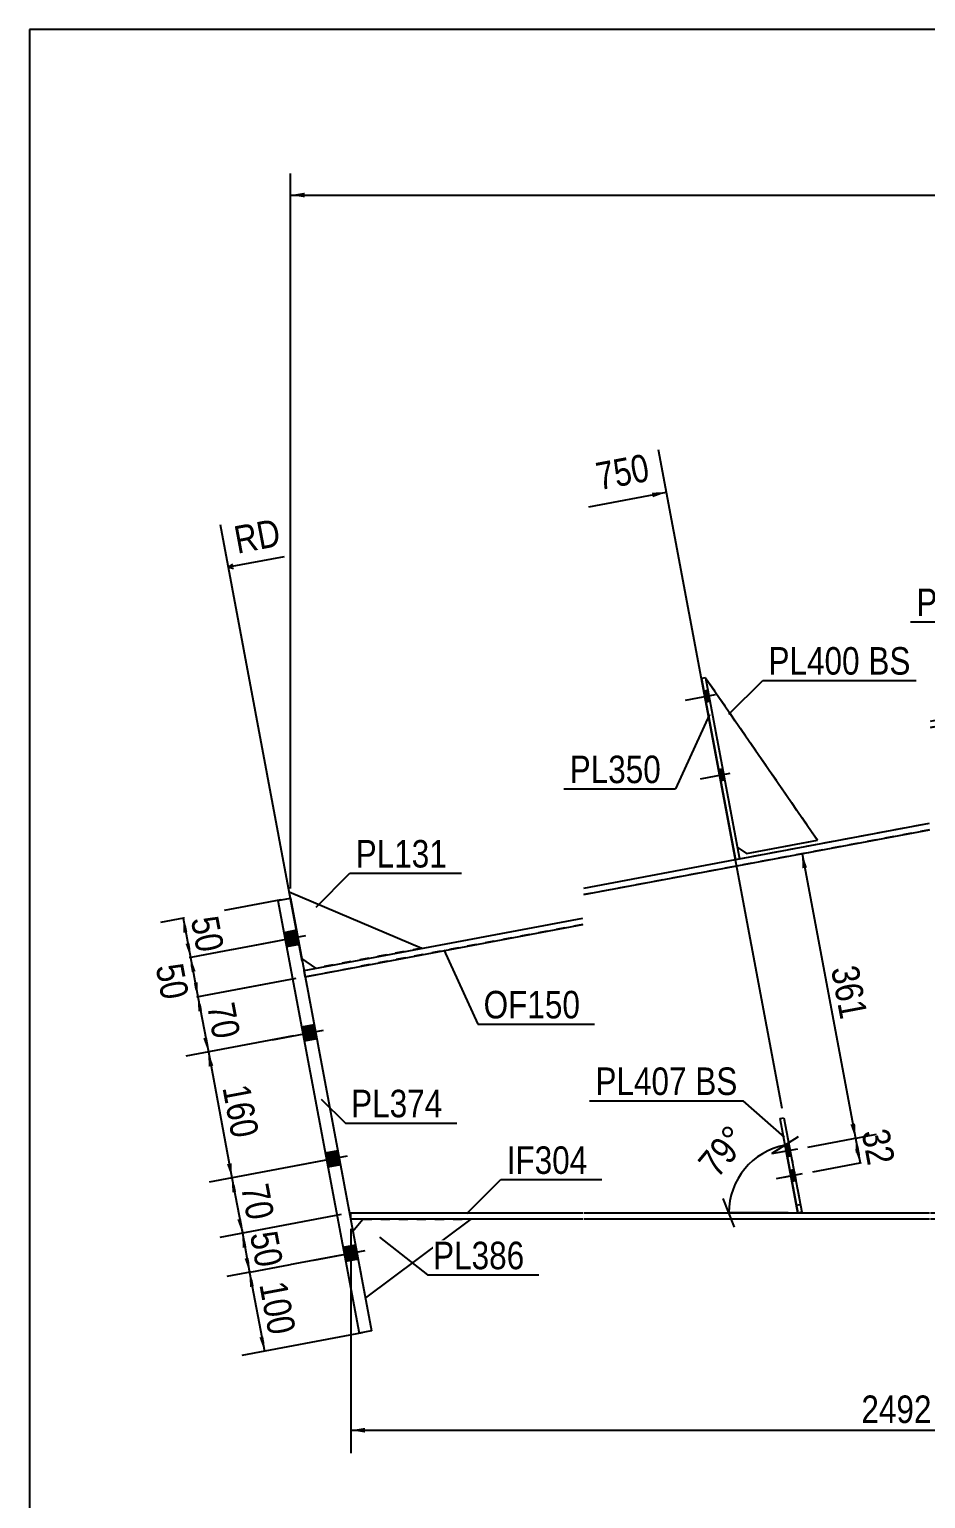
# Model space of a CAD drawing. Header units: millimetres. Extents: x -244 to 159, y -153 to 124.
# Drawn here: x -241.1 to -147.8, y -28.9 to 124 of the extents above; entities that cross this region are included whole.
import ezdxf

# ---------------------------------------------------------------- set-up
doc = ezdxf.new("R2010")
doc.units = ezdxf.units.MM
doc.linetypes.add('DXK_LINE_DOT1', pattern=[1.8814, 0.9407, -0.9407])
doc.linetypes.add('DXK_LINE_DOT2', pattern=[3.9198, 1.9599, -1.9599])
doc.styles.add('Arial Narrow', font='ARIALN.TTF', dxfattribs={"height": 0.2})

# ---------------------------------------------------------------- blocks, each defined once
blk = doc.blocks.new('Unknown-627307897-1210')
at = {"color": 5, "linetype": 'Continuous'}
for p, q in [((158.92, 123.98), (-241.08, 123.98)), ((-241.08, 123.98), (-241.08, -153.02))]:
    blk.add_line(p, q, dxfattribs=at)
blk = doc.blocks.new('Part-627307897-1544 - 1231')
at = {"color": 2, "linetype": 'Continuous'}
for p, q in [((-207.63, 0.17), (-207.63, 0.83)), ((-207.63, 0.83), (-183.47, 0.83)), ((-183.47, 0.17), (-207.63, 0.17)), ((-183.37, 0.83), (-161.09, 0.83)), ((-147.38, 0.17), (-183.37, 0.17)), ((-161.01, 0.83), (-147.38, 0.83)), ((-147.28, 0.83), (-121.73, 0.83)), ((-109.43, 0.17), (-147.28, 0.17)), ((-121.66, 0.83), (-109.43, 0.83)), ((-109.33, 0.83), (-93.97, 0.83)), ((-93.97, 0.17), (-109.33, 0.17))]:
    blk.add_line(p, q, dxfattribs=at)
at = {"color": 7, "linetype": 'DXK_LINE_DOT1'}
for p, q in [((-207.63, 0.17), (-207.63, 0.17)), ((-207.63, 0.17), (-207.63, 0.17)), ((-93.97, 0.83), (-93.97, 0.17))]:
    blk.add_line(p, q, dxfattribs=at)
blk = doc.blocks.new('Bolt-627307897-1238 - 1231')
at = {"linetype": 'Continuous'}
for points in [[(-161.77, 6.76), (-161.99, 7.9), (-162.4, 7.83), (-162.18, 6.68)], [(-161.29, 4.17), (-161.51, 5.32), (-161.91, 5.24), (-161.7, 4.1)]]:
    blk.add_hatch(color=3, dxfattribs=at).paths.add_polyline_path(points)
at = {"color": 3, "linetype": 'Continuous'}
for p, q in [((-161.99, 7.9), (-162.4, 7.83)), ((-161.1, 7.47), (-163.81, 6.97)), ((-161.77, 6.76), (-162.18, 6.68)), ((-160.62, 4.89), (-163.32, 4.38)), ((-161.51, 5.32), (-161.91, 5.24)), ((-161.29, 4.17), (-161.7, 4.1))]:
    blk.add_line(p, q, dxfattribs=at)
blk = doc.blocks.new('Bolt-627307897-1242 - 1231')
at = {"linetype": 'Continuous'}
for points in [[(-214.59, 29.99), (-214.31, 28.52), (-213, 28.76), (-213.28, 30.24)], [(-214.59, 29.99), (-214.31, 28.52), (-213, 28.76), (-213.28, 30.24)], [(-212.74, 20.16), (-212.47, 18.69), (-211.16, 18.93), (-211.43, 20.41)], [(-212.74, 20.16), (-212.47, 18.69), (-211.16, 18.93), (-211.43, 20.41)], [(-210.28, 7.06), (-210.01, 5.58), (-208.7, 5.83), (-208.97, 7.3)], [(-210.28, 7.06), (-210.01, 5.58), (-208.7, 5.83), (-208.97, 7.3)], [(-208.44, -2.77), (-208.16, -4.24), (-206.85, -4), (-207.13, -2.52)], [(-208.44, -2.77), (-208.16, -4.24), (-206.85, -4), (-207.13, -2.52)]]:
    blk.add_hatch(color=3, dxfattribs=at).paths.add_polyline_path(points)
at = {"color": 3, "linetype": 'Continuous'}
for p, q in [((-212.32, 29.65), (-217.64, 28.65)), ((-212.32, 29.65), (-217.64, 28.65)), ((-213.28, 30.24), (-214.59, 29.99)), ((-213.28, 30.24), (-214.59, 29.99)), ((-213, 28.76), (-214.31, 28.52)), ((-213, 28.76), (-214.31, 28.52)), ((-211.43, 20.41), (-212.74, 20.16)), ((-211.43, 20.41), (-212.74, 20.16)), ((-210.48, 19.82), (-215.8, 18.82)), ((-210.48, 19.82), (-215.8, 18.82)), ((-211.16, 18.93), (-212.47, 18.69)), ((-211.16, 18.93), (-212.47, 18.69)), ((-208.01, 6.72), (-213.34, 5.72)), ((-208.01, 6.72), (-213.34, 5.72)), ((-208.97, 7.3), (-210.28, 7.06)), ((-208.97, 7.3), (-210.28, 7.06)), ((-208.7, 5.83), (-210.01, 5.58)), ((-208.7, 5.83), (-210.01, 5.58)), ((-207.13, -2.52), (-208.44, -2.77)), ((-207.13, -2.52), (-208.44, -2.77)), ((-206.17, -3.11), (-211.49, -4.11)), ((-206.17, -3.11), (-211.49, -4.11)), ((-206.85, -4), (-208.16, -4.24)), ((-206.85, -4), (-208.16, -4.24))]:
    blk.add_line(p, q, dxfattribs=at)
blk = doc.blocks.new('Part-627307897-1581 - 1231')
at = {"color": 2, "linetype": 'Continuous'}
for p, q in [((-170.69, 56.51), (-171.1, 56.43)), ((-171.1, 56.43), (-167.57, 37.59)), ((-170.69, 56.51), (-167.16, 37.67)), ((-167.57, 37.59), (-167.16, 37.67))]:
    blk.add_line(p, q, dxfattribs=at)
blk = doc.blocks.new('Part-627307897-1500 - 1231')
at = {"color": 7, "linetype": 'DXK_LINE_DOT1'}
for p, q in [((-60.63, 71.55), (-109.33, 62.4)), ((-109.43, 58.43), (-147.28, 51.33)), ((-147.38, 40.7), (-183.37, 33.95)), ((-183.47, 30.83), (-212.37, 25.4)), ((-212.37, 25.4), (-207.76, 0.83)), ((-207.63, 0.83), (-183.47, 0.83)), ((-183.37, 0.83), (-147.38, 0.83)), ((-147.28, 0.83), (-109.43, 0.83)), ((-109.33, 0.83), (-60.63, 0.83))]:
    blk.add_line(p, q, dxfattribs=at)
at = {"color": 2, "linetype": 'Continuous'}
for p, q in [((-60.63, 0.83), (-60.63, 71.55)), ((-207.76, 0.83), (-207.63, 0.83))]:
    blk.add_line(p, q, dxfattribs=at)
blk = doc.blocks.new('Bolt-627307897-1249 - 1231')
at = {"color": 3, "linetype": 'DXK_LINE_DOT2'}
for p, q in [((-161.99, 7.9), (-162.4, 7.83)), ((-161.1, 7.47), (-163.81, 6.97)), ((-161.77, 6.76), (-162.18, 6.68)), ((-160.62, 4.89), (-163.32, 4.38)), ((-161.51, 5.32), (-161.91, 5.24)), ((-161.29, 4.17), (-161.7, 4.1))]:
    blk.add_line(p, q, dxfattribs=at)
blk = doc.blocks.new('Bolt-627307897-1250 - 1231')
at = {"linetype": 'Continuous'}
for points in [[(-170.23, 54.05), (-170.45, 55.2), (-170.86, 55.12), (-170.64, 53.97)], [(-170.23, 54.05), (-170.45, 55.2), (-170.86, 55.12), (-170.64, 53.97)], [(-170.23, 54.05), (-170.45, 55.2), (-170.86, 55.12), (-170.64, 53.97)], [(-168.69, 45.86), (-168.91, 47), (-169.32, 46.93), (-169.1, 45.78)], [(-168.69, 45.86), (-168.91, 47), (-169.32, 46.93), (-169.1, 45.78)], [(-168.69, 45.86), (-168.91, 47), (-169.32, 46.93), (-169.1, 45.78)]]:
    blk.add_hatch(color=3, dxfattribs=at).paths.add_polyline_path(points)
at = {"color": 3, "linetype": 'Continuous'}
for p, q in [((-170.45, 55.2), (-170.86, 55.12)), ((-170.45, 55.2), (-170.86, 55.12)), ((-170.45, 55.2), (-170.86, 55.12)), ((-169.68, 54.74), (-172.8, 54.16)), ((-169.68, 54.74), (-172.8, 54.16)), ((-169.68, 54.74), (-172.8, 54.16)), ((-170.23, 54.05), (-170.64, 53.97)), ((-170.23, 54.05), (-170.64, 53.97)), ((-170.23, 54.05), (-170.64, 53.97)), ((-168.15, 46.55), (-171.26, 45.97)), ((-168.15, 46.55), (-171.26, 45.97)), ((-168.15, 46.55), (-171.26, 45.97)), ((-168.91, 47), (-169.32, 46.93)), ((-168.91, 47), (-169.32, 46.93)), ((-168.91, 47), (-169.32, 46.93)), ((-168.69, 45.86), (-169.1, 45.78)), ((-168.69, 45.86), (-169.1, 45.78)), ((-168.69, 45.86), (-169.1, 45.78))]:
    blk.add_line(p, q, dxfattribs=at)
blk = doc.blocks.new('Part-627307897-1326 - 1231')
at = {"color": 7, "linetype": 'DXK_LINE_DOT1'}
for p, q in [((-170.69, 56.51), (-167.39, 38.9)), ((-159.04, 39.62), (-170.69, 56.51)), ((-167.39, 38.9), (-166.41, 38.23)), ((-166.41, 38.23), (-159.04, 39.62))]:
    blk.add_line(p, q, dxfattribs=at)
blk = doc.blocks.new('Part-627307897-1419 - 1231')
at = {"color": 2, "linetype": 'Continuous'}
for p, q in [((-162.93, 10.65), (-162.52, 10.72)), ((-162.52, 10.72), (-160.67, 0.9)), ((-161.08, 0.82), (-162.93, 10.65)), ((-160.67, 0.9), (-161.08, 0.82))]:
    blk.add_line(p, q, dxfattribs=at)
at = {"color": 7, "linetype": 'DXK_LINE_DOT1'}
blk.add_line((-161.24, 1.64), (-160.83, 1.72), dxfattribs=at)
blk = doc.blocks.new('Part-627307897-1586 - 1231')
at = {"color": 2, "linetype": 'Continuous'}
for p, q in [((-170.69, 56.51), (-159.04, 39.62)), ((-167.39, 38.9), (-166.41, 38.23)), ((-166.41, 38.23), (-159.04, 39.62))]:
    blk.add_line(p, q, dxfattribs=at)
blk = doc.blocks.new('Part-627307897-1591 - 1231')
at = {"color": 7, "linetype": 'DXK_LINE_DOT1'}
for p, q in [((-162.93, 10.65), (-162.52, 10.72)), ((-162.52, 10.72), (-160.67, 0.9)), ((-161.08, 0.82), (-162.93, 10.65)), ((-160.67, 0.9), (-161.08, 0.82))]:
    blk.add_line(p, q, dxfattribs=at)
blk = doc.blocks.new('Part-627307897-1522 - 1231')
at = {"color": 2, "linetype": 'Continuous'}
for p, q in [((-60.76, 72.2), (-93.13, 66.12)), ((-60.76, 72.2), (-60.63, 71.55)), ((-109.33, 62.4), (-60.63, 71.55)), ((-109.33, 63.08), (-93.53, 66.05)), ((-147.28, 51.33), (-109.43, 58.43)), ((-131.07, 55.05), (-109.43, 59.11)), ((-147.28, 52), (-131.48, 54.97)), ((-167.16, 37.67), (-147.38, 41.38)), ((-183.37, 33.95), (-147.38, 40.7)), ((-183.37, 34.62), (-167.57, 37.59)), ((-212.49, 26.06), (-183.47, 31.51)), ((-212.37, 25.4), (-183.47, 30.83))]:
    blk.add_line(p, q, dxfattribs=at)
at = {"color": 7, "linetype": 'DXK_LINE_DOT1'}
for p, q in [((-93.13, 66.12), (-93.53, 66.05)), ((-147.28, 52), (-131.07, 55.05)), ((-167.57, 37.59), (-147.38, 41.38)), ((-212.37, 25.4), (-212.49, 26.06))]:
    blk.add_line(p, q, dxfattribs=at)
blk = doc.blocks.new('Part-627307897-1659 - 1231')
at = {"color": 2, "linetype": 'Continuous'}
for p, q in [((-215.22, 33.35), (-213.91, 33.59)), ((-215.22, 33.35), (-206.76, -11.7)), ((-213.91, 33.59), (-205.45, -11.45)), ((-205.45, -11.45), (-206.76, -11.7))]:
    blk.add_line(p, q, dxfattribs=at)
blk = doc.blocks.new('Part-627307897-1681 - 1231')
at = {"color": 2, "linetype": 'Continuous'}
for p, q in [((-213.91, 33.59), (-214.03, 34.25)), ((-214.03, 34.25), (-200.21, 28.37)), ((-211.27, 26.29), (-212.72, 27.29))]:
    blk.add_line(p, q, dxfattribs=at)
at = {"color": 7, "linetype": 'DXK_LINE_DOT1'}
for p, q in [((-212.72, 27.29), (-213.91, 33.59)), ((-200.21, 28.37), (-211.27, 26.29))]:
    blk.add_line(p, q, dxfattribs=at)
blk = doc.blocks.new('Part-627307897-1703 - 1231')
at = {"color": 2, "linetype": 'Continuous'}
for p, q in [((-207.4, -1.06), (-206.38, 0.17)), ((-195.13, 0.17), (-206.09, -8.02))]:
    blk.add_line(p, q, dxfattribs=at)
at = {"color": 7, "linetype": 'DXK_LINE_DOT1'}
for p, q in [((-206.38, 0.17), (-195.13, 0.17)), ((-207.4, -1.06), (-206.09, -8.02))]:
    blk.add_line(p, q, dxfattribs=at)
blk = doc.blocks.new('StraightDimension-627307897-1879 - 1231')
at = {"linetype": 'Continuous'}
for points in [[(-218.88, -2.81), (-218.91, -1.28), (-218.39, -2.71)], [(-218.18, -3.84), (-218.15, -5.36), (-218.67, -3.93)]]:
    blk.add_hatch(color=7, dxfattribs=at).paths.add_polyline_path(points)
at = {"color": 7, "linetype": 'Continuous'}
for p, q in [((-208.62, 0.65), (-221.27, -1.73)), ((-218.91, -1.28), (-218.15, -5.36)), ((-207.85, -3.42), (-220.51, -5.8))]:
    blk.add_line(p, q, dxfattribs=at)
at = {"color": 0}
blk.add_wipeout([(-217.93, -5.68), (-213.81, -4.9), (-214.7, -0.13), (-218.83, -0.91)], dxfattribs=at)
at = {"color": 3, "style": 'Arial Narrow'}
blk.add_text('50', height=2.863, rotation=-79.3661, dxfattribs=at).set_placement((-218.13, -1.39))
blk = doc.blocks.new('StraightDimension-627307897-1961 - 1231')
at = {"linetype": 'Continuous'}
blk.add_hatch(color=7, dxfattribs=at).paths.add_polyline_path([(-176.26, 75.78), (-174.74, 75.82), (-176.17, 75.29)])
at = {"color": 7, "linetype": 'Continuous'}
for p, q in [((-162.7, 11.71), (-175.57, 80.24)), ((-182.84, 74.3), (-174.74, 75.82))]:
    blk.add_line(p, q, dxfattribs=at)
at = {"color": 0, "linetype": 'Continuous'}
blk.add_wipeout([(-214.06, 69.81), (-214.84, 73.93), (-220.68, 72.84), (-219.91, 68.71)], dxfattribs=at)
at = {"color": 7, "linetype": 'Continuous'}
for p, q in [((-212.68, 27.04), (-221.2, 72.43)), ((-214.54, 69.11), (-220.37, 68.01)), ((-219.93, 68.35), (-220.37, 68.01)), ((-219.84, 67.86), (-220.37, 68.01))]:
    blk.add_line(p, q, dxfattribs=at)
at = {"color": 3, "linetype": 'Continuous', "style": 'Arial Narrow'}
blk.add_text('RD', height=2.863, rotation=10.6341, dxfattribs=at).set_placement((-219.43, 69.41))
at = {"color": 0}
blk.add_wipeout([(-175.67, 76.56), (-176.45, 80.69), (-183.02, 79.45), (-182.24, 75.32)], dxfattribs=at)
at = {"color": 3, "style": 'Arial Narrow'}
blk.add_text('750', height=2.863, rotation=10.6341, dxfattribs=at).set_placement((-181.76, 76.02))
blk = doc.blocks.new('StraightDimension-627307897-1887 - 1231')
at = {"linetype": 'Continuous'}
for points in [[(-218.12, -6.88), (-218.15, -5.36), (-217.62, -6.79)], [(-216.64, -12.03), (-216.61, -13.55), (-217.13, -12.12)]]:
    blk.add_hatch(color=7, dxfattribs=at).paths.add_polyline_path(points)
at = {"color": 7, "linetype": 'Continuous'}
for p, q in [((-207.85, -3.42), (-220.51, -5.8)), ((-218.15, -5.36), (-216.61, -13.55)), ((-206.43, -11.64), (-218.97, -13.99))]:
    blk.add_line(p, q, dxfattribs=at)
at = {"color": 0}
blk.add_wipeout([(-216.61, -12.71), (-212.49, -11.93), (-213.72, -5.36), (-217.85, -6.14)], dxfattribs=at)
at = {"color": 3, "style": 'Arial Narrow'}
blk.add_text('100', height=2.863, rotation=-79.3661, dxfattribs=at).set_placement((-217.15, -6.62))
blk = doc.blocks.new('StraightDimension-627307897-41071 - 1231')
at = {"linetype": 'Continuous'}
for points in [[(-155.05, 7.09), (-155.08, 8.61), (-154.56, 7.18)], [(-154.63, 7.54), (-154.6, 6.02), (-155.12, 7.45)]]:
    blk.add_hatch(color=7, dxfattribs=at).paths.add_polyline_path(points)
at = {"color": 7, "linetype": 'Continuous'}
for p, q in [((-160.02, 7.68), (-152.87, 9.02)), ((-155.08, 8.61), (-154.6, 6.02)), ((-159.53, 5.1), (-152.39, 6.44))]:
    blk.add_line(p, q, dxfattribs=at)
at = {"color": 0}
blk.add_wipeout([(-154.24, 4.96), (-150.12, 5.73), (-151.01, 10.5), (-155.14, 9.73)], dxfattribs=at)
at = {"color": 3, "style": 'Arial Narrow'}
blk.add_text('32', height=2.863, rotation=-79.3661, dxfattribs=at).set_placement((-154.44, 9.25))
blk = doc.blocks.new('StraightDimension-627307897-1919 - 1231')
at = {"linetype": 'Continuous'}
for points in [[(-225.04, 29.98), (-225.07, 31.5), (-224.55, 30.07)], [(-224.33, 28.92), (-224.3, 27.4), (-224.82, 28.83)]]:
    blk.add_hatch(color=7, dxfattribs=at).paths.add_polyline_path(points)
at = {"color": 7, "linetype": 'Continuous'}
for p, q in [((-214.89, 33.41), (-227.43, 31.06)), ((-225.07, 31.5), (-224.3, 27.4)), ((-215.43, 29.07), (-226.66, 26.96))]:
    blk.add_line(p, q, dxfattribs=at)
at = {"color": 0}
blk.add_wipeout([(-224.09, 27.09), (-219.96, 27.87), (-220.86, 32.64), (-224.98, 31.87)], dxfattribs=at)
at = {"color": 3, "style": 'Arial Narrow'}
blk.add_text('50', height=2.863, rotation=-79.3661, dxfattribs=at).set_placement((-224.28, 31.39))
blk = doc.blocks.new('StraightDimension-627307897-2130 - 1231')
at = {"linetype": 'Continuous'}
for points in [[(-206.13, -22.03), (-207.63, -21.78), (-206.13, -21.53)], [(-95.47, -21.53), (-93.97, -21.78), (-95.47, -22.03)]]:
    blk.add_hatch(color=7, dxfattribs=at).paths.add_polyline_path(points)
at = {"color": 7, "linetype": 'Continuous'}
for p, q in [((-207.63, -0.83), (-207.63, -24.18)), ((-93.97, -1.83), (-93.97, -24.18)), ((-207.63, -21.78), (-93.97, -21.78))]:
    blk.add_line(p, q, dxfattribs=at)
at = {"color": 0}
blk.add_wipeout([(-146.54, -21.63), (-146.54, -17.43), (-155.06, -17.43), (-155.06, -21.63)], dxfattribs=at)
at = {"color": 3, "style": 'Arial Narrow'}
blk.add_text('2492', height=2.863, dxfattribs=at).set_placement((-154.46, -21.03))
blk = doc.blocks.new('StraightDimension-627307897-1870 - 1231')
at = {"linetype": 'Continuous'}
for points in [[(-219.96, 2.95), (-219.99, 4.47), (-219.47, 3.04)], [(-218.94, 0.24), (-218.91, -1.28), (-219.43, 0.14)]]:
    blk.add_hatch(color=7, dxfattribs=at).paths.add_polyline_path(points)
at = {"color": 7, "linetype": 'Continuous'}
for p, q in [((-211.13, 6.14), (-222.35, 4.03)), ((-219.99, 4.47), (-218.91, -1.28)), ((-208.62, 0.65), (-221.27, -1.73))]:
    blk.add_line(p, q, dxfattribs=at)
at = {"color": 0}
blk.add_wipeout([(-218.86, -0.77), (-214.73, 0.01), (-215.62, 4.78), (-219.75, 4.01)], dxfattribs=at)
at = {"color": 3, "style": 'Arial Narrow'}
blk.add_text('70', height=2.863, rotation=-79.3661, dxfattribs=at).set_placement((-219.05, 3.53))
blk = doc.blocks.new('StraightDimension-627307897-2012 - 1231')
at = {"linetype": 'Continuous'}
for points in [[(-160.61, 36.69), (-160.64, 38.21), (-160.12, 36.78)], [(-155.11, 10.13), (-155.08, 8.61), (-155.6, 10.03)]]:
    blk.add_hatch(color=7, dxfattribs=at).paths.add_polyline_path(points)
at = {"color": 7, "linetype": 'Continuous'}
for p, q in [((-159.94, 38.34), (-158.43, 38.63)), ((-160.64, 38.21), (-155.08, 8.61)), ((-160.02, 7.68), (-152.87, 9.02))]:
    blk.add_line(p, q, dxfattribs=at)
at = {"color": 0}
blk.add_wipeout([(-157.1, 20.15), (-152.97, 20.93), (-154.2, 27.5), (-158.33, 26.72)], dxfattribs=at)
at = {"color": 3, "style": 'Arial Narrow'}
blk.add_text('361', height=2.863, rotation=-79.3661, dxfattribs=at).set_placement((-157.63, 26.24))
blk = doc.blocks.new('StraightDimension-627307897-1862 - 1231')
at = {"linetype": 'Continuous'}
for points in [[(-222.42, 16.05), (-222.45, 17.58), (-221.93, 16.15)], [(-220.02, 5.99), (-219.99, 4.47), (-220.51, 5.9)]]:
    blk.add_hatch(color=7, dxfattribs=at).paths.add_polyline_path(points)
at = {"color": 7, "linetype": 'Continuous'}
for p, q in [((-213.59, 19.24), (-224.81, 17.13)), ((-222.45, 17.58), (-219.99, 4.47)), ((-211.13, 6.14), (-222.35, 4.03))]:
    blk.add_line(p, q, dxfattribs=at)
at = {"color": 0}
blk.add_wipeout([(-220.46, 7.77), (-216.33, 8.54), (-217.56, 15.11), (-221.69, 14.34)], dxfattribs=at)
at = {"color": 3, "style": 'Arial Narrow'}
blk.add_text('160', height=2.863, rotation=-79.3661, dxfattribs=at).set_placement((-220.99, 13.86))
blk = doc.blocks.new('StraightDimension-627307897-1897 - 1231')
at = {"linetype": 'Continuous'}
for points in [[(-223.5, 21.79), (-223.53, 23.31), (-223.01, 21.88)], [(-222.48, 19.1), (-222.45, 17.58), (-222.98, 19)]]:
    blk.add_hatch(color=7, dxfattribs=at).paths.add_polyline_path(points)
at = {"color": 7, "linetype": 'Continuous'}
for p, q in [((-213.35, 25.22), (-225.89, 22.87)), ((-223.53, 23.31), (-222.45, 17.58)), ((-213.59, 19.24), (-224.81, 17.13))]:
    blk.add_line(p, q, dxfattribs=at)
at = {"color": 0}
blk.add_wipeout([(-222.4, 18.08), (-218.27, 18.86), (-219.16, 23.63), (-223.29, 22.86)], dxfattribs=at)
at = {"color": 3, "style": 'Arial Narrow'}
blk.add_text('70', height=2.863, rotation=-79.3661, dxfattribs=at).set_placement((-222.59, 22.38))
blk = doc.blocks.new('StraightDimension-627307897-1908 - 1231')
at = {"linetype": 'Continuous'}
for points in [[(-224.27, 25.88), (-224.3, 27.4), (-223.78, 25.98)], [(-223.56, 24.83), (-223.53, 23.31), (-224.05, 24.74)]]:
    blk.add_hatch(color=7, dxfattribs=at).paths.add_polyline_path(points)
at = {"color": 7, "linetype": 'Continuous'}
for p, q in [((-215.43, 29.07), (-226.51, 26.99)), ((-224.3, 27.4), (-223.53, 23.31)), ((-213.35, 25.22), (-225.74, 22.89))]:
    blk.add_line(p, q, dxfattribs=at)
at = {"color": 0}
blk.add_wipeout([(-227.74, 22.17), (-223.61, 22.94), (-224.51, 27.71), (-228.64, 26.94)], dxfattribs=at)
at = {"color": 3, "style": 'Arial Narrow'}
blk.add_text('50', height=2.863, rotation=-79.3661, dxfattribs=at).set_placement((-227.94, 26.46))
blk = doc.blocks.new('StraightDimension-627307897-1998 - 1231')
at = {"linetype": 'Continuous'}
blk.add_hatch(color=7, dxfattribs=at).paths.add_polyline_path([(-212.41, 106.49), (-213.91, 106.74), (-212.41, 106.99)])
at = {"color": 7, "linetype": 'Continuous'}
for p, q in [((-213.91, 34.59), (-213.91, 108.99)), ((-213.91, 106.74), (113.67, 106.74))]:
    blk.add_line(p, q, dxfattribs=at)
blk = doc.blocks.new('AngleDimension-627307897-42701 - 1231')
at = {"color": 1, "linetype": 'Continuous'}
for p, q in [((-161.05, 8.75), (-163.77, 7.01)), ((-162.41, 7.88), (-161.09, 0.83)), ((-167.66, -0.67), (-168.86, 2.33)), ((-162.09, 0.83), (-168.26, 0.83)), ((-168.26, 0.83), (-161.09, 0.83))]:
    blk.add_line(p, q, dxfattribs=at)
blk.add_arc((-161.09, 0.83), 7.17, 100.6362, 180, dxfattribs=at)
at = {"color": 0}
blk.add_wipeout([(-165.23, 8.47), (-168.47, 11.15), (-172.59, 6.18), (-169.36, 3.5)], dxfattribs=at)
at = {"color": 136, "style": 'Arial Narrow'}
blk.add_text('79°', height=2.863, rotation=50.3172, dxfattribs=at).set_placement((-169.44, 4.34))
blk = doc.blocks.new('Mark-627307897-1518 - 1231')
at = {"color": 0}
blk.add_wipeout([(-183.74, 21.07), (-183.74, 24.07), (-193.79, 24.07), (-193.79, 21.07)], dxfattribs=at)
blk.add_wipeout([(-183.74, 21.07), (-183.74, 24.07), (-193.79, 24.07), (-193.79, 21.07)], dxfattribs=at)
at = {"color": 7, "linetype": 'Continuous'}
for p, q in [((-197.92, 28.21), (-194.39, 20.47)), ((-194.39, 20.47), (-182.24, 20.47))]:
    blk.add_line(p, q, dxfattribs=at)
at = {"color": 3, "style": 'Arial Narrow'}
blk.add_text('OF150', height=2.863, dxfattribs=at).set_placement((-193.79, 21.07))
blk = doc.blocks.new('Mark-627307897-1540 - 1231')
at = {"color": 0}
blk.add_wipeout([(-182.99, 4.89), (-182.99, 7.89), (-191.39, 7.89), (-191.39, 4.89)], dxfattribs=at)
blk.add_wipeout([(-182.99, 4.89), (-182.99, 7.89), (-191.39, 7.89), (-191.39, 4.89)], dxfattribs=at)
at = {"color": 7, "linetype": 'Continuous'}
for p, q in [((-195.53, 0.76), (-191.99, 4.29)), ((-191.99, 4.29), (-181.49, 4.29))]:
    blk.add_line(p, q, dxfattribs=at)
at = {"color": 3, "style": 'Arial Narrow'}
blk.add_text('IF304', height=2.863, dxfattribs=at).set_placement((-191.39, 4.89))
blk = doc.blocks.new('Mark-627307897-1577 - 1231')
at = {"color": 7, "linetype": 'Continuous'}
blk.add_line((-170.29, 52.68), (-173.82, 44.95), dxfattribs=at)
at = {"color": 0}
blk.add_wipeout([(-175.32, 45.55), (-175.32, 48.55), (-184.83, 48.55), (-184.83, 45.55)], dxfattribs=at)
blk.add_wipeout([(-175.32, 45.55), (-175.32, 48.55), (-184.83, 48.55), (-184.83, 45.55)], dxfattribs=at)
at = {"color": 7, "linetype": 'Continuous'}
blk.add_line((-185.43, 44.95), (-173.82, 44.95), dxfattribs=at)
at = {"color": 3, "style": 'Arial Narrow'}
blk.add_text('PL350', height=2.863, dxfattribs=at).set_placement((-184.83, 45.55))
blk = doc.blocks.new('Mark-627307897-1655 - 1231')
at = {"color": 0}
blk.add_wipeout([(-198.07, 10.78), (-198.07, 13.78), (-207.58, 13.78), (-207.58, 10.78)], dxfattribs=at)
blk.add_wipeout([(-198.07, 10.78), (-198.07, 13.78), (-207.58, 13.78), (-207.58, 10.78)], dxfattribs=at)
at = {"color": 7, "linetype": 'Continuous'}
for p, q in [((-210.69, 12.68), (-208.18, 10.18)), ((-208.18, 10.18), (-196.57, 10.18))]:
    blk.add_line(p, q, dxfattribs=at)
at = {"color": 3, "style": 'Arial Narrow'}
blk.add_text('PL374', height=2.863, dxfattribs=at).set_placement((-207.58, 10.78))
blk = doc.blocks.new('Mark-627307897-1572 - 1231')
at = {"color": 7, "linetype": 'Continuous'}
blk.add_line((-134.2, 70.06), (-137.73, 62.33), dxfattribs=at)
at = {"color": 0}
blk.add_wipeout([(-139.23, 62.93), (-139.23, 65.93), (-148.74, 65.93), (-148.74, 62.93)], dxfattribs=at)
blk.add_wipeout([(-139.23, 62.93), (-139.23, 65.93), (-148.74, 65.93), (-148.74, 62.93)], dxfattribs=at)
at = {"color": 7, "linetype": 'Continuous'}
blk.add_line((-149.34, 62.33), (-137.73, 62.33), dxfattribs=at)
at = {"color": 3, "style": 'Arial Narrow'}
blk.add_text('PL350', height=2.863, dxfattribs=at).set_placement((-148.74, 62.93))
blk = doc.blocks.new('Mark-627307897-1677 - 1231')
at = {"color": 0}
blk.add_wipeout([(-197.6, 36.77), (-197.6, 39.77), (-207.11, 39.77), (-207.11, 36.77)], dxfattribs=at)
blk.add_wipeout([(-197.6, 36.77), (-197.6, 39.77), (-207.11, 39.77), (-207.11, 36.77)], dxfattribs=at)
at = {"color": 7, "linetype": 'Continuous'}
for p, q in [((-211.24, 32.63), (-207.71, 36.17)), ((-207.71, 36.17), (-196.1, 36.17))]:
    blk.add_line(p, q, dxfattribs=at)
at = {"color": 3, "style": 'Arial Narrow'}
blk.add_text('PL131', height=2.863, dxfattribs=at).set_placement((-207.11, 36.77))
blk = doc.blocks.new('Mark-627307897-1699 - 1231')
at = {"color": 0}
blk.add_wipeout([(-189.54, -5.03), (-189.54, -2.03), (-199.05, -2.03), (-199.05, -5.03)], dxfattribs=at)
blk.add_wipeout([(-189.54, -5.03), (-189.54, -2.03), (-199.05, -2.03), (-199.05, -5.03)], dxfattribs=at)
at = {"color": 7, "linetype": 'Continuous'}
for p, q in [((-204.62, -1.7), (-199.65, -5.63)), ((-199.65, -5.63), (-188.04, -5.63))]:
    blk.add_line(p, q, dxfattribs=at)
at = {"color": 3, "style": 'Arial Narrow'}
blk.add_text('PL386', height=2.863, dxfattribs=at).set_placement((-199.05, -5.03))
blk = doc.blocks.new('MarkSet-627307897-2272 - 1231')
at = {"color": 0}
for points in [[(-172.65, 13.1), (-172.65, 16.1), (-182.15, 16.1), (-182.15, 13.1)], [(-167.37, 13.1), (-167.37, 16.1), (-171.75, 16.1), (-171.75, 13.1)]]:
    blk.add_wipeout(points, dxfattribs=at)
for points in [[(-172.65, 13.1), (-172.65, 16.1), (-182.15, 16.1), (-182.15, 13.1)], [(-167.37, 13.1), (-167.37, 16.1), (-171.75, 16.1), (-171.75, 13.1)]]:
    blk.add_wipeout(points, dxfattribs=at)
at = {"color": 7, "linetype": 'Continuous'}
for p in [(-182.75, 12.5), (-162.45, 8.71)]:
    blk.add_line(p, (-166.77, 12.5), dxfattribs=at)
at = {"color": 3, "style": 'Arial Narrow'}
for s, p in [('PL407', (-182.15, 13.1)), ('BS', (-171.75, 13.1))]:
    blk.add_text(s, height=2.863, dxfattribs=at).set_placement(p)
blk = doc.blocks.new('MarkSet-627307897-2383 - 1231')
at = {"color": 0}
for points in [[(-154.63, 56.84), (-154.63, 59.84), (-164.13, 59.84), (-164.13, 56.84)], [(-149.34, 56.84), (-149.34, 59.84), (-153.73, 59.84), (-153.73, 56.84)]]:
    blk.add_wipeout(points, dxfattribs=at)
for points in [[(-154.63, 56.84), (-154.63, 59.84), (-164.13, 59.84), (-164.13, 56.84)], [(-149.34, 56.84), (-149.34, 59.84), (-153.73, 59.84), (-153.73, 56.84)]]:
    blk.add_wipeout(points, dxfattribs=at)
at = {"color": 7, "linetype": 'Continuous'}
for p, q in [((-168.26, 52.71), (-164.73, 56.24)), ((-164.73, 56.24), (-148.74, 56.24))]:
    blk.add_line(p, q, dxfattribs=at)
at = {"color": 3, "style": 'Arial Narrow'}
for s, p in [('PL400', (-164.13, 56.84)), ('BS', (-153.73, 56.84))]:
    blk.add_text(s, height=2.863, dxfattribs=at).set_placement(p)

msp = doc.modelspace()

# ---------------------------------------------------------------- block references
for name in ['Unknown-627307897-1210', 'Part-627307897-1522 - 1231', 'Part-627307897-1500 - 1231', 'Bolt-627307897-1250 - 1231', 'Part-627307897-1581 - 1231', 'Part-627307897-1326 - 1231', 'Part-627307897-1586 - 1231', 'Part-627307897-1681 - 1231', 'Part-627307897-1659 - 1231', 'Bolt-627307897-1242 - 1231', 'Part-627307897-1419 - 1231', 'Part-627307897-1591 - 1231', 'Bolt-627307897-1238 - 1231', 'Bolt-627307897-1249 - 1231', 'Part-627307897-1544 - 1231', 'Part-627307897-1703 - 1231']:
    msp.add_blockref(name, (0, 0))

# ---------------------------------------------------------------- next in the draw order: block references
for name in ['StraightDimension-627307897-1961 - 1231', 'StraightDimension-627307897-41071 - 1231', 'Mark-627307897-1540 - 1231', 'StraightDimension-627307897-1879 - 1231']:
    msp.add_blockref(name, (0, 0))

# ---------------------------------------------------------------- next in the draw order: block references
for name in ['StraightDimension-627307897-2012 - 1231', 'StraightDimension-627307897-1919 - 1231', 'Mark-627307897-1518 - 1231', 'StraightDimension-627307897-1870 - 1231', 'StraightDimension-627307897-1887 - 1231']:
    msp.add_blockref(name, (0, 0))

# ---------------------------------------------------------------- next in the draw order: block references
for name in ['StraightDimension-627307897-1998 - 1231', 'StraightDimension-627307897-1862 - 1231', 'StraightDimension-627307897-2130 - 1231']:
    msp.add_blockref(name, (0, 0))

# ---------------------------------------------------------------- next in the draw order: block references
for name in ['Mark-627307897-1572 - 1231', 'MarkSet-627307897-2383 - 1231', 'Mark-627307897-1577 - 1231', 'Mark-627307897-1677 - 1231', 'StraightDimension-627307897-1897 - 1231', 'Mark-627307897-1655 - 1231', 'AngleDimension-627307897-42701 - 1231', 'Mark-627307897-1699 - 1231']:
    msp.add_blockref(name, (0, 0))

# ---------------------------------------------------------------- next in the draw order: block references
for name in ['StraightDimension-627307897-1908 - 1231', 'MarkSet-627307897-2272 - 1231']:
    msp.add_blockref(name, (0, 0))

doc.saveas('drawing.dxf')
